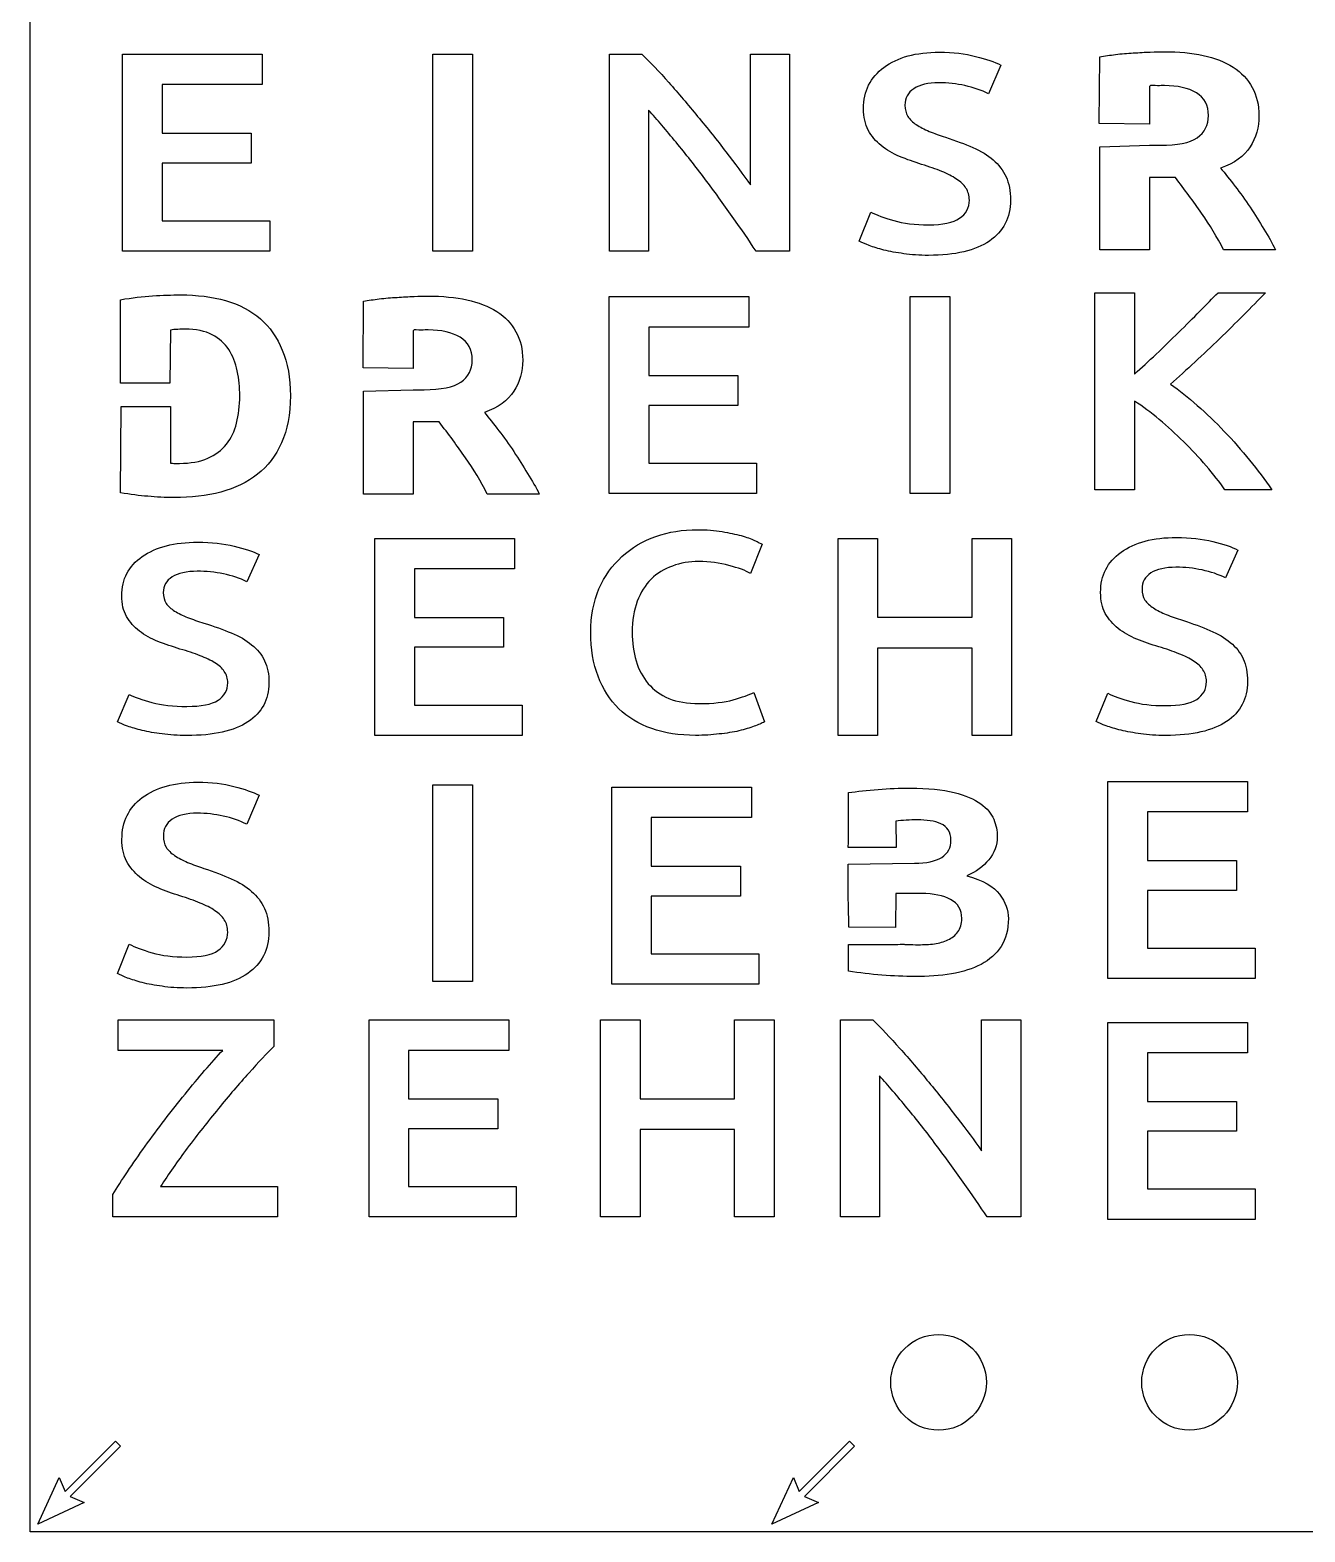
# Model space of a CAD drawing. Extents: x -3 to 1072, y -3 to 1068.
# Drawn here: x -3 to 489, y -3 to 577 of the extents above; entities that cross this region are included whole.
import ezdxf

# ---------------------------------------------------------------- set-up
doc = ezdxf.new("R2010")
doc.units = 0
doc.layers.add('Ebene_1', color=7, linetype='CONTINUOUS')

msp = doc.modelspace()

# ---------------------------------------------------------------- linework, layer by layer
at = {"layer": 'Ebene_1', "color": 7}
for points in [[(-2.965584, 1068.275446), (1071.657688, 1068.275446), (1071.657688, -3.045266), (-2.965584, -3.045266)], [(32.776403, 491.379394), (32.776403, 567.398754), (86.712342, 567.398754), (86.712342, 555.661275), (48.048152, 555.661275), (48.048152, 536.903247), (82.47019, 536.903247), (82.47019, 525.385174), (48.048152, 525.385174), (48.048152, 503.116873), (89.621247, 503.116873), (89.621247, 491.379394)], [(152.624088, 567.398754), (167.895837, 567.398754), (167.895837, 491.379394), (152.624088, 491.379394)], [(343.996908, 501.537142)], [(220.685064, 397.786962), (220.685064, 473.806322), (274.621004, 473.806322), (274.621004, 462.068843), (235.956814, 462.068843), (235.956814, 443.310816), (270.378851, 443.310816), (270.378851, 431.792743), (235.956814, 431.792743), (235.956814, 409.524441), (277.529908, 409.524441), (277.529908, 397.786962)], [(336.929915, 473.806322), (352.201664, 473.806322), (352.201664, 397.786962), (336.929915, 397.786962)], [(130.174545, 304.428587), (130.174545, 380.447947), (184.110484, 380.447947), (184.110484, 368.710468), (145.446294, 368.710468), (145.446294, 349.952441), (179.868331, 349.952441), (179.868331, 338.434368), (145.446294, 338.434368), (145.446294, 316.166066), (187.019389, 316.166066), (187.019389, 304.428587)], [(360.800333, 380.447947), (376.072082, 380.447947), (376.072082, 304.428587), (360.800333, 304.428587), (360.800333, 338.105279), (324.317821, 338.105279), (324.317821, 304.428587), (309.046072, 304.428587), (309.046072, 380.447947), (324.317821, 380.447947), (324.317821, 350.062137), (360.800333, 350.062137)], [(57.604587, 315.61703)], [(435.546939, 315.924393)], [(254.069896, 304.428601)], [(152.624088, 285.396977), (167.895837, 285.396977), (167.895837, 209.377617), (152.624088, 209.377617)], [(221.680309, 208.427983), (221.680309, 284.447343), (275.616248, 284.447343), (275.616248, 272.709863), (236.952058, 272.709863), (236.952058, 253.951836), (271.374095, 253.951836), (271.374095, 242.433763), (236.952058, 242.433763), (236.952058, 220.165462), (278.525152, 220.165462), (278.525152, 208.427983)], [(413.236309, 210.611737), (413.236309, 286.631097), (467.172248, 286.631097), (467.172248, 274.893618), (428.508058, 274.893618), (428.508058, 256.135591), (462.930095, 256.135591), (462.930095, 244.617517), (428.508058, 244.617517), (428.508058, 222.349216), (470.081152, 222.349216), (470.081152, 210.611737)], [(57.608971, 218.884858)], [(127.948781, 118.567249), (127.948781, 194.586609), (181.88472, 194.586609), (181.88472, 182.84913), (143.22053, 182.84913), (143.22053, 164.091102), (177.642568, 164.091102), (177.642568, 152.573029), (143.22053, 152.573029), (143.22053, 130.304728), (184.793625, 130.304728), (184.793625, 118.567249)], [(269.116554, 194.586609), (284.388303, 194.586609), (284.388303, 118.567249), (269.116554, 118.567249), (269.116554, 152.243941), (232.634042, 152.243941), (232.634042, 118.567249), (217.362293, 118.567249), (217.362293, 194.586609), (232.634042, 194.586609), (232.634042, 164.200798), (269.116554, 164.200798)], [(413.236309, 117.611151), (413.236309, 193.630511), (467.172248, 193.630511), (467.172248, 181.893032), (428.508058, 181.893032), (428.508058, 163.135005), (462.930095, 163.135005), (462.930095, 151.616931), (428.508058, 151.616931), (428.508058, 129.34863), (470.081152, 129.34863), (470.081152, 117.611151)], [(366.344872, 54.710532)], [(463.257808, 54.710532)], [(0, 0), (8.326772, 17.982283), (10.629921, 12.57874), (30.029524, 31.978343), (30.029524, 31.978343), (31.978343, 30.029524), (12.578736, 10.629917), (17.98228, 8.326768), (0, 0)], [(283.464567, 0), (291.791339, 17.982283), (294.094488, 12.57874), (313.494091, 31.978343), (313.494091, 31.978343), (315.44291, 30.029524), (296.043303, 10.629917), (301.446847, 8.326768), (283.464567, 0)]]:
    msp.add_lwpolyline(points, close=True, dxfattribs=at)
at = {"layer": 'Ebene_1', "color": 1}
for points in [[(32.776403, 491.379394), (32.776403, 567.398754), (86.712342, 567.398754), (86.712342, 555.661275), (48.048152, 555.661275), (48.048152, 536.903247), (82.47019, 536.903247), (82.47019, 525.385174), (48.048152, 525.385174), (48.048152, 503.116873), (89.621247, 503.116873), (89.621247, 491.379394)], [(32.776403, 491.379394), (32.776403, 567.398754), (86.712342, 567.398754), (86.712342, 555.661275), (48.048152, 555.661275), (48.048152, 536.903247), (82.47019, 536.903247), (82.47019, 525.385174), (48.048152, 525.385174), (48.048152, 503.116873), (89.621247, 503.116873), (89.621247, 491.379394)], [(152.624088, 567.398754), (167.895837, 567.398754), (167.895837, 491.379394), (152.624088, 491.379394)], [(152.624088, 567.398754), (167.895837, 567.398754), (167.895837, 491.379394), (152.624088, 491.379394)], [(343.996908, 501.537142)], [(343.996908, 501.537142)], [(220.685064, 397.786962), (220.685064, 473.806322), (274.621004, 473.806322), (274.621004, 462.068843), (235.956814, 462.068843), (235.956814, 443.310816), (270.378851, 443.310816), (270.378851, 431.792743), (235.956814, 431.792743), (235.956814, 409.524441), (277.529908, 409.524441), (277.529908, 397.786962)], [(220.685064, 397.786962), (220.685064, 473.806322), (274.621004, 473.806322), (274.621004, 462.068843), (235.956814, 462.068843), (235.956814, 443.310816), (270.378851, 443.310816), (270.378851, 431.792743), (235.956814, 431.792743), (235.956814, 409.524441), (277.529908, 409.524441), (277.529908, 397.786962)], [(336.929915, 473.806322), (352.201664, 473.806322), (352.201664, 397.786962), (336.929915, 397.786962)], [(336.929915, 473.806322), (352.201664, 473.806322), (352.201664, 397.786962), (336.929915, 397.786962)], [(130.174545, 304.428587), (130.174545, 380.447947), (184.110484, 380.447947), (184.110484, 368.710468), (145.446294, 368.710468), (145.446294, 349.952441), (179.868331, 349.952441), (179.868331, 338.434368), (145.446294, 338.434368), (145.446294, 316.166066), (187.019389, 316.166066), (187.019389, 304.428587)], [(130.174545, 304.428587), (130.174545, 380.447947), (184.110484, 380.447947), (184.110484, 368.710468), (145.446294, 368.710468), (145.446294, 349.952441), (179.868331, 349.952441), (179.868331, 338.434368), (145.446294, 338.434368), (145.446294, 316.166066), (187.019389, 316.166066), (187.019389, 304.428587)], [(360.800333, 380.447947), (376.072082, 380.447947), (376.072082, 304.428587), (360.800333, 304.428587), (360.800333, 338.105279), (324.317821, 338.105279), (324.317821, 304.428587), (309.046072, 304.428587), (309.046072, 380.447947), (324.317821, 380.447947), (324.317821, 350.062137), (360.800333, 350.062137)], [(360.800333, 380.447947), (376.072082, 380.447947), (376.072082, 304.428587), (360.800333, 304.428587), (360.800333, 338.105279), (324.317821, 338.105279), (324.317821, 304.428587), (309.046072, 304.428587), (309.046072, 380.447947), (324.317821, 380.447947), (324.317821, 350.062137), (360.800333, 350.062137)], [(57.604587, 315.61703)], [(57.604587, 315.61703)], [(435.546939, 315.924393)], [(435.546939, 315.924393)], [(254.069896, 304.428601)], [(254.069896, 304.428601)], [(152.624088, 285.396977), (167.895837, 285.396977), (167.895837, 209.377617), (152.624088, 209.377617)], [(152.624088, 285.396977), (167.895837, 285.396977), (167.895837, 209.377617), (152.624088, 209.377617)], [(221.680309, 208.427983), (221.680309, 284.447343), (275.616248, 284.447343), (275.616248, 272.709863), (236.952058, 272.709863), (236.952058, 253.951836), (271.374095, 253.951836), (271.374095, 242.433763), (236.952058, 242.433763), (236.952058, 220.165462), (278.525152, 220.165462), (278.525152, 208.427983)], [(221.680309, 208.427983), (221.680309, 284.447343), (275.616248, 284.447343), (275.616248, 272.709863), (236.952058, 272.709863), (236.952058, 253.951836), (271.374095, 253.951836), (271.374095, 242.433763), (236.952058, 242.433763), (236.952058, 220.165462), (278.525152, 220.165462), (278.525152, 208.427983)], [(413.236309, 210.611737), (413.236309, 286.631097), (467.172248, 286.631097), (467.172248, 274.893618), (428.508058, 274.893618), (428.508058, 256.135591), (462.930095, 256.135591), (462.930095, 244.617517), (428.508058, 244.617517), (428.508058, 222.349216), (470.081152, 222.349216), (470.081152, 210.611737)], [(413.236309, 210.611737), (413.236309, 286.631097), (467.172248, 286.631097), (467.172248, 274.893618), (428.508058, 274.893618), (428.508058, 256.135591), (462.930095, 256.135591), (462.930095, 244.617517), (428.508058, 244.617517), (428.508058, 222.349216), (470.081152, 222.349216), (470.081152, 210.611737)], [(57.608971, 218.884858)], [(57.608971, 218.884858)], [(127.948781, 118.567249), (127.948781, 194.586609), (181.88472, 194.586609), (181.88472, 182.84913), (143.22053, 182.84913), (143.22053, 164.091102), (177.642568, 164.091102), (177.642568, 152.573029), (143.22053, 152.573029), (143.22053, 130.304728), (184.793625, 130.304728), (184.793625, 118.567249)], [(127.948781, 118.567249), (127.948781, 194.586609), (181.88472, 194.586609), (181.88472, 182.84913), (143.22053, 182.84913), (143.22053, 164.091102), (177.642568, 164.091102), (177.642568, 152.573029), (143.22053, 152.573029), (143.22053, 130.304728), (184.793625, 130.304728), (184.793625, 118.567249)], [(269.116554, 194.586609), (284.388303, 194.586609), (284.388303, 118.567249), (269.116554, 118.567249), (269.116554, 152.243941), (232.634042, 152.243941), (232.634042, 118.567249), (217.362293, 118.567249), (217.362293, 194.586609), (232.634042, 194.586609), (232.634042, 164.200798), (269.116554, 164.200798)], [(269.116554, 194.586609), (284.388303, 194.586609), (284.388303, 118.567249), (269.116554, 118.567249), (269.116554, 152.243941), (232.634042, 152.243941), (232.634042, 118.567249), (217.362293, 118.567249), (217.362293, 194.586609), (232.634042, 194.586609), (232.634042, 164.200798), (269.116554, 164.200798)], [(413.236309, 117.611151), (413.236309, 193.630511), (467.172248, 193.630511), (467.172248, 181.893032), (428.508058, 181.893032), (428.508058, 163.135005), (462.930095, 163.135005), (462.930095, 151.616931), (428.508058, 151.616931), (428.508058, 129.34863), (470.081152, 129.34863), (470.081152, 117.611151)], [(413.236309, 117.611151), (413.236309, 193.630511), (467.172248, 193.630511), (467.172248, 181.893032), (428.508058, 181.893032), (428.508058, 163.135005), (462.930095, 163.135005), (462.930095, 151.616931), (428.508058, 151.616931), (428.508058, 129.34863), (470.081152, 129.34863), (470.081152, 117.611151)], [(366.344872, 54.710532)], [(366.344872, 54.710532)], [(463.257808, 54.710532)], [(463.257808, 54.710532)]]:
    msp.add_lwpolyline(points, close=True, dxfattribs=at)
at = {"layer": 'Ebene_1', "color": 7}
for points in [[(235.814751, 545.788629), (235.814751, 491.379394), (220.785411, 491.379394), (220.785411, 567.398754), (233.26946, 567.398754)], [(275.206168, 516.938577), (275.206168, 567.398754), (290.356712, 567.398754), (290.356712, 491.379394), (277.387846, 491.379394)], [(371.878326, 563.171422), (367.150607, 552.122744)], [(429.320691, 554.912765), (429.320691, 540.360796), (409.949434, 540.632408), (410.131768, 566.389116)], [(439.30519, 519.757383), (429.320703, 519.757383), (429.320703, 491.92483), (410.131768, 491.92483), (410.131768, 531.57279), (429.320703, 532.208788)], [(429.320691, 532.207262), (433.532897, 532.207262)], [(317.206503, 495.25456), (321.691774, 506.411559)], [(477.995076, 491.92483), (457.870095, 491.92483)], [(51.259438, 460.901383), (51.076649, 440.422593), (32.01843, 440.391741), (32.01843, 472.623514)], [(145.012075, 460.58823), (145.012075, 446.036261), (125.640817, 446.307872), (125.823151, 472.06458)], [(423.546861, 433.402448), (423.546861, 399.286971), (408.275112, 399.286971), (408.275112, 475.306332), (423.546861, 475.306332), (423.546861, 443.933257)], [(455.78722, 475.306332), (474.089078, 475.306332)], [(154.996573, 425.432847), (145.012086, 425.432847), (145.012086, 397.600295), (125.823151, 397.600295), (125.823151, 437.248254), (145.012086, 437.884253)], [(145.012075, 437.882727), (149.22428, 437.882727)], [(32.01843, 398.08563), (32.20122, 431.3858), (51.259438, 431.416652), (51.259438, 409.564032)], [(52.98018, 409.440625), (54.700922, 409.440625)], [(193.686459, 397.600295), (173.561478, 397.600295)], [(476.513165, 399.286971), (458.453716, 399.286971)], [(279.76522, 378.25404), (275.280659, 366.955345)], [(85.534097, 374.278113), (80.798223, 363.762416)], [(463.437276, 375.993282), (458.708045, 365.225218)], [(30.767972, 309.637515), (35.26098, 320.256308)], [(276.492703, 320.992707), (280.613651, 309.694013)], [(408.747964, 309.801377), (413.23467, 320.675009)], [(85.485974, 281.301906), (80.759004, 270.112907)], [(313.038765, 273.758854), (313.038765, 282.378671)], [(331.36492, 271.363635), (331.48851, 261.132038), (313.024592, 261.20092)], [(313.025017, 254.735887), (338.514945, 255.071282)], [(313.162781, 230.357169), (313.039191, 239.28018)], [(341.192013, 243.378057), (331.360753, 243.378057), (331.237162, 230.264504), (313.162781, 230.357169)], [(30.822808, 212.522487), (35.30737, 223.821181)], [(313.038765, 213.420132), (313.038765, 223.75732)], [(71.473247, 182.84913), (31.112196, 182.84913), (31.112196, 194.586609), (91.229557, 194.586609), (91.229557, 184.384875)], [(325.056767, 172.976484), (325.056767, 118.567249), (310.027427, 118.567249), (310.027427, 194.586609), (322.511476, 194.586609)], [(364.448183, 144.126432), (364.448183, 194.586609), (379.598728, 194.586609), (379.598728, 118.567249), (366.629862, 118.567249)], [(47.474784, 130.304728), (92.562805, 130.304728), (92.562805, 118.567249), (29.051722, 118.567249), (29.051722, 127.233238)]]:
    msp.add_lwpolyline(points, dxfattribs=at)
at = {"layer": 'Ebene_1', "color": 1}
for points in [[(235.814751, 545.788629), (235.814751, 491.379394), (220.785411, 491.379394), (220.785411, 567.398754), (233.26946, 567.398754)], [(235.814751, 545.788629), (235.814751, 491.379394), (220.785411, 491.379394), (220.785411, 567.398754), (233.26946, 567.398754)], [(275.206168, 516.938577), (275.206168, 567.398754), (290.356712, 567.398754), (290.356712, 491.379394), (277.387846, 491.379394)], [(275.206168, 516.938577), (275.206168, 567.398754), (290.356712, 567.398754), (290.356712, 491.379394), (277.387846, 491.379394)], [(371.878326, 563.171422), (367.150607, 552.122744)], [(371.878326, 563.171422), (367.150607, 552.122744)], [(429.320691, 554.912765), (429.320691, 540.360796), (409.949434, 540.632408), (410.131768, 566.389116)], [(429.320691, 554.912765), (429.320691, 540.360796), (409.949434, 540.632408), (410.131768, 566.389116)], [(439.30519, 519.757383), (429.320703, 519.757383), (429.320703, 491.92483), (410.131768, 491.92483), (410.131768, 531.57279), (429.320703, 532.208788)], [(439.30519, 519.757383), (429.320703, 519.757383), (429.320703, 491.92483), (410.131768, 491.92483), (410.131768, 531.57279), (429.320703, 532.208788)], [(429.320691, 532.207262), (433.532897, 532.207262)], [(429.320691, 532.207262), (433.532897, 532.207262)], [(317.206503, 495.25456), (321.691774, 506.411559)], [(317.206503, 495.25456), (321.691774, 506.411559)], [(477.995076, 491.92483), (457.870095, 491.92483)], [(477.995076, 491.92483), (457.870095, 491.92483)], [(51.259438, 460.901383), (51.076649, 440.422593), (32.01843, 440.391741), (32.01843, 472.623514)], [(51.259438, 460.901383), (51.076649, 440.422593), (32.01843, 440.391741), (32.01843, 472.623514)], [(145.012075, 460.58823), (145.012075, 446.036261), (125.640817, 446.307872), (125.823151, 472.06458)], [(145.012075, 460.58823), (145.012075, 446.036261), (125.640817, 446.307872), (125.823151, 472.06458)], [(423.546861, 433.402448), (423.546861, 399.286971), (408.275112, 399.286971), (408.275112, 475.306332), (423.546861, 475.306332), (423.546861, 443.933257)], [(423.546861, 433.402448), (423.546861, 399.286971), (408.275112, 399.286971), (408.275112, 475.306332), (423.546861, 475.306332), (423.546861, 443.933257)], [(455.78722, 475.306332), (474.089078, 475.306332)], [(455.78722, 475.306332), (474.089078, 475.306332)], [(154.996573, 425.432847), (145.012086, 425.432847), (145.012086, 397.600295), (125.823151, 397.600295), (125.823151, 437.248254), (145.012086, 437.884253)], [(154.996573, 425.432847), (145.012086, 425.432847), (145.012086, 397.600295), (125.823151, 397.600295), (125.823151, 437.248254), (145.012086, 437.884253)], [(145.012075, 437.882727), (149.22428, 437.882727)], [(145.012075, 437.882727), (149.22428, 437.882727)], [(32.01843, 398.08563), (32.20122, 431.3858), (51.259438, 431.416652), (51.259438, 409.564032)], [(32.01843, 398.08563), (32.20122, 431.3858), (51.259438, 431.416652), (51.259438, 409.564032)], [(52.98018, 409.440625), (54.700922, 409.440625)], [(52.98018, 409.440625), (54.700922, 409.440625)], [(193.686459, 397.600295), (173.561478, 397.600295)], [(193.686459, 397.600295), (173.561478, 397.600295)], [(476.513165, 399.286971), (458.453716, 399.286971)], [(476.513165, 399.286971), (458.453716, 399.286971)], [(279.76522, 378.25404), (275.280659, 366.955345)], [(279.76522, 378.25404), (275.280659, 366.955345)], [(85.534097, 374.278113), (80.798223, 363.762416)], [(85.534097, 374.278113), (80.798223, 363.762416)], [(463.437276, 375.993282), (458.708045, 365.225218)], [(463.437276, 375.993282), (458.708045, 365.225218)], [(30.767972, 309.637515), (35.26098, 320.256308)], [(30.767972, 309.637515), (35.26098, 320.256308)], [(276.492703, 320.992707), (280.613651, 309.694013)], [(276.492703, 320.992707), (280.613651, 309.694013)], [(408.747964, 309.801377), (413.23467, 320.675009)], [(408.747964, 309.801377), (413.23467, 320.675009)], [(85.485974, 281.301906), (80.759004, 270.112907)], [(85.485974, 281.301906), (80.759004, 270.112907)], [(313.038765, 273.758854), (313.038765, 282.378671)], [(313.038765, 273.758854), (313.038765, 282.378671)], [(331.36492, 271.363635), (331.48851, 261.132038), (313.024592, 261.20092)], [(331.36492, 271.363635), (331.48851, 261.132038), (313.024592, 261.20092)], [(313.025017, 254.735887), (338.514945, 255.071282)], [(313.025017, 254.735887), (338.514945, 255.071282)], [(313.162781, 230.357169), (313.039191, 239.28018)], [(313.162781, 230.357169), (313.039191, 239.28018)], [(341.192013, 243.378057), (331.360753, 243.378057), (331.237162, 230.264504), (313.162781, 230.357169)], [(341.192013, 243.378057), (331.360753, 243.378057), (331.237162, 230.264504), (313.162781, 230.357169)], [(30.822808, 212.522487), (35.30737, 223.821181)], [(30.822808, 212.522487), (35.30737, 223.821181)], [(313.038765, 213.420132), (313.038765, 223.75732)], [(313.038765, 213.420132), (313.038765, 223.75732)], [(71.473247, 182.84913), (31.112196, 182.84913), (31.112196, 194.586609), (91.229557, 194.586609), (91.229557, 184.384875)], [(71.473247, 182.84913), (31.112196, 182.84913), (31.112196, 194.586609), (91.229557, 194.586609), (91.229557, 184.384875)], [(325.056767, 172.976484), (325.056767, 118.567249), (310.027427, 118.567249), (310.027427, 194.586609), (322.511476, 194.586609)], [(325.056767, 172.976484), (325.056767, 118.567249), (310.027427, 118.567249), (310.027427, 194.586609), (322.511476, 194.586609)], [(364.448183, 144.126432), (364.448183, 194.586609), (379.598728, 194.586609), (379.598728, 118.567249), (366.629862, 118.567249)], [(364.448183, 144.126432), (364.448183, 194.586609), (379.598728, 194.586609), (379.598728, 118.567249), (366.629862, 118.567249)], [(47.474784, 130.304728), (92.562805, 130.304728), (92.562805, 118.567249), (29.051722, 118.567249), (29.051722, 127.233238)], [(47.474784, 130.304728), (92.562805, 130.304728), (92.562805, 118.567249), (29.051722, 118.567249), (29.051722, 127.233238)]]:
    msp.add_lwpolyline(points, dxfattribs=at)
at = {"layer": 'Ebene_1', "color": 7}
for points in [[(423.080399, 567.853987), (425.368512, 568.015733), (427.552618, 568.137805), (429.632718, 568.220204)], [(429.632718, 568.220204), (431.712818, 568.302604), (433.532908, 568.342277), (435.092984, 568.342277)], [(435.092984, 568.342277), (440.605252, 568.342277), (445.597495, 567.853987), (450.069714, 566.877406)], [(233.26946, 567.398754), (236.501576, 564.327264), (239.976101, 560.670728), (243.693035, 556.429147)], [(326.783164, 562.304859), (332.036184, 566.204393), (339.188374, 568.15416), (348.239733, 568.15416)], [(348.239733, 568.15416), (353.492753, 568.15416), (358.139656, 567.612558), (362.180442, 566.529354)], [(362.180442, 566.529354), (366.302042, 565.518364), (369.53467, 564.399053), (371.878326, 563.171422)], [(410.131768, 566.389116), (412.003859, 566.714744), (414.031958, 566.999479), (416.216064, 567.243624)], [(416.216064, 567.243624), (418.504177, 567.570168), (420.792286, 567.771588), (423.080399, 567.853987)], [(450.069714, 566.877406), (454.541934, 565.900825), (458.390119, 564.395365), (461.614277, 562.36072)], [(318.903633, 546.381764), (318.903633, 553.169841), (321.530143, 558.477539), (326.783164, 562.304859)], [(461.614277, 562.36072), (464.838436, 560.326075), (467.282552, 557.721961), (468.946635, 554.548073)], [(243.693035, 556.429147), (247.409968, 552.260696), (251.126902, 547.909419), (254.843835, 543.375315)], [(338.299401, 554.072511), (336.036562, 552.556025), (334.905142, 550.425725), (334.905142, 547.681609)], [(347.997286, 556.347239), (343.875685, 556.347239), (340.643057, 555.588996), (338.299401, 554.072511)], [(358.058841, 555.264035), (354.826213, 555.986171), (351.472361, 556.347239), (347.997286, 556.347239)], [(367.150607, 552.122744), (364.402873, 553.494802), (361.372285, 554.541899), (358.058841, 555.264035)], [(432.440843, 555.156911), (431.400791, 555.156911), (429.320691, 555.789247), (429.320691, 554.912765)], [(435.092973, 555.278983), (434.364936, 555.278983), (433.480895, 555.23931), (432.440843, 555.156911)], [(447.417573, 552.471313), (444.297421, 554.342992), (440.189222, 555.278983), (435.092973, 555.278983)], [(452.097802, 543.682086), (452.097802, 547.669893), (450.537726, 550.599635), (447.417573, 552.471313)], [(468.946635, 554.548073), (470.714719, 551.455669), (471.598764, 547.793491), (471.598764, 543.56154)], [(246.480735, 533.392973), (242.763801, 538.000208), (239.208473, 542.132093), (235.814751, 545.788629)], [(320.721986, 538.041095), (319.509751, 540.35193), (318.903633, 543.132153), (318.903633, 546.381764)], [(334.905142, 547.681609), (334.905142, 546.020696), (335.268813, 544.576424), (335.996154, 543.348794)], [(254.843835, 543.375315), (258.641572, 538.841211), (262.277703, 534.270546), (265.752228, 529.663321)], [(335.996154, 543.348794), (336.804311, 542.193376), (337.895323, 541.146279), (339.26919, 540.207503)], [(339.26919, 540.207503), (340.723872, 539.268726), (342.380594, 538.402163), (344.239356, 537.607814)], [(447.729589, 535.137004), (450.641732, 537.171649), (452.097802, 540.019908), (452.097802, 543.682086)], [(471.598764, 543.56154), (471.598764, 539.166926), (470.454709, 535.179119), (468.166597, 531.598425)], [(257.631536, 519.242194), (253.995405, 524.141952), (250.278471, 528.858878), (246.480735, 533.392973)], [(325.692152, 532.083474), (323.671759, 533.744387), (322.015037, 535.73026), (320.721986, 538.041095)], [(344.239356, 537.607814), (346.178932, 536.813464), (348.280141, 536.055222), (350.54298, 535.333086)], [(350.54298, 535.333086), (354.50295, 534.033241), (358.018433, 532.69729), (361.08943, 531.325232)], [(433.532897, 532.207262), (440.085216, 532.207262), (444.817445, 533.183843), (447.729589, 535.137004)], [(265.752228, 529.663321), (269.307555, 525.129217), (272.458869, 520.887635), (275.206168, 516.938577)], [(332.844341, 527.858993), (330.177423, 529.014402), (327.79336, 530.422562), (325.692152, 532.083474)], [(341.32999, 524.826023), (338.420625, 525.764799), (335.592075, 526.775789), (332.844341, 527.858993)], [(361.08943, 531.325232), (364.241242, 530.025396), (366.867752, 528.436702), (368.968961, 526.559149)], [(468.166597, 531.598425), (465.878484, 528.01773), (462.0823, 525.291239), (456.778041, 523.419561)], [(349.088298, 522.118013), (346.825458, 523.05679), (344.239356, 523.95946), (341.32999, 524.826023)], [(354.785805, 519.193363), (353.250306, 520.276567), (351.351137, 521.25145), (349.088298, 522.118013)], [(368.968961, 526.559149), (371.150985, 524.753809), (372.807706, 522.587402), (373.939126, 520.059926)], [(456.778041, 523.419561), (458.546126, 521.303738), (460.418218, 518.943464), (462.394315, 516.33935)], [(268.176315, 504.762314), (264.782593, 509.58894), (261.267666, 514.415567), (257.631536, 519.242194)], [(358.422511, 515.727111), (357.614354, 517.026956), (356.402119, 518.182373), (354.785805, 519.193363)], [(373.939126, 520.059926), (375.070546, 517.604664), (375.636256, 514.607801), (375.636256, 511.069335)], [(449.445684, 505.963179), (446.325532, 510.520455), (442.945366, 515.118624), (439.30519, 519.757383)], [(462.394315, 516.33935), (464.370413, 513.816415), (466.294505, 511.130818), (468.166597, 508.282559)], [(355.99804, 504.02851), (358.503327, 505.689423), (359.75597, 508.036364), (359.75597, 511.069335)], [(359.75597, 511.069335), (359.75597, 512.874675), (359.311484, 514.427267), (358.422511, 515.727111)], [(375.636256, 511.069335), (375.636256, 504.281258), (372.92893, 499.009666), (367.514278, 495.25456)], [(277.387846, 491.379394), (274.640547, 495.547844), (271.570037, 500.008817), (268.176315, 504.762314)], [(321.691774, 506.411559), (323.873798, 505.328355), (326.823572, 504.245151), (330.541094, 503.161947)], [(457.870095, 491.92483), (455.477979, 496.807734), (452.669842, 501.487082), (449.445684, 505.963179)], [(468.166597, 508.282559), (470.038688, 505.515478), (471.806773, 502.707808), (473.470855, 499.859549)], [(330.541094, 503.161947), (334.258616, 502.078744), (338.743888, 501.537142), (343.996908, 501.537142)], [(343.996908, 501.537142), (349.492376, 501.537142), (353.492753, 502.367598), (355.99804, 504.02851)], [(473.470855, 499.859549), (475.23894, 497.092469), (476.747015, 494.447766), (477.995076, 491.92483)], [(321.085657, 493.521434), (319.469343, 494.171356), (318.176291, 494.749065), (317.206503, 495.25456)], [(326.783164, 491.788308), (324.60114, 492.366017), (322.701971, 492.943725), (321.085657, 493.521434)], [(367.514278, 495.25456), (362.180442, 491.571667), (354.341318, 489.730221), (343.996908, 489.730221)], [(334.420248, 490.380143), (331.591698, 490.741211), (329.046003, 491.210599), (326.783164, 491.788308)], [(343.996908, 489.730221), (340.521833, 489.730221), (337.329613, 489.946862), (334.420248, 490.380143)], [(32.01843, 472.623514), (36.3985, 473.363957), (40.51785, 473.857585), (44.376484, 474.104399)], [(44.376484, 474.104399), (48.235118, 474.351214), (51.833032, 474.474621), (55.170227, 474.474621)], [(55.170227, 474.474621), (61.531757, 474.474621), (67.319706, 473.734178), (72.534074, 472.253293)], [(72.534074, 472.253293), (77.85273, 470.772408), (82.337088, 468.427673), (85.987144, 465.219089)], [(125.823151, 472.06458), (127.695242, 472.390209), (129.723341, 472.674943), (131.907448, 472.919088)], [(131.907448, 472.919088), (134.19556, 473.245632), (136.483669, 473.447052), (138.771782, 473.529451)], [(138.771782, 473.529451), (141.059895, 473.691197), (143.244001, 473.81327), (145.324102, 473.895669)], [(145.324102, 473.895669), (147.404202, 473.978068), (149.224292, 474.017742), (150.784368, 474.017742)], [(150.784368, 474.017742), (156.296635, 474.017742), (161.288878, 473.529451), (165.761098, 472.55287)], [(165.761098, 472.55287), (170.233317, 471.57629), (174.081502, 470.070829), (177.30566, 468.036184)], [(448.757367, 468.176087), (451.34306, 470.808793), (453.686344, 473.185541), (455.78722, 475.306332)], [(474.089078, 475.306332), (471.422582, 472.527365), (468.59448, 469.638701), (465.604773, 466.640342)], [(85.987144, 465.219089), (89.637201, 462.092879), (92.45296, 458.061477), (94.434421, 453.125194)], [(177.30566, 468.036184), (180.529819, 466.001539), (182.973935, 463.397426), (184.638018, 460.223538)], [(440.515471, 459.948882), (443.424375, 462.80098), (446.171674, 465.543382), (448.757367, 468.176087)], [(465.604773, 466.640342), (462.615065, 463.641983), (459.544555, 460.607059), (456.393242, 457.535569)], [(54.075197, 461.148197), (53.032322, 461.148197), (52.093736, 461.064897), (51.259438, 460.901383)], [(56.890956, 461.271604), (56.056659, 461.271604), (55.118072, 461.231497), (54.075197, 461.148197)], [(67.371837, 459.050277), (64.660367, 460.531162), (61.166737, 461.271604), (56.890956, 461.271604)], [(73.78551, 453.37355), (72.2212, 455.759318), (70.083307, 457.651766), (67.371837, 459.050277)], [(148.132227, 460.832375), (147.092175, 460.832375), (145.012075, 461.464711), (145.012075, 460.58823)], [(150.784356, 460.954448), (150.056319, 460.954448), (149.172279, 460.914774), (148.132227, 460.832375)], [(163.108957, 458.146778), (159.988805, 460.018456), (155.880606, 460.954448), (150.784356, 460.954448)], [(167.789185, 449.357551), (167.789185, 453.345357), (166.229109, 456.2751), (163.108957, 458.146778)], [(184.638018, 460.223538), (186.406103, 457.131134), (187.290147, 453.468956), (187.290147, 449.237004)], [(431.909961, 451.611981), (434.818866, 454.390948), (437.687369, 457.169915), (440.515471, 459.948882)], [(77.070563, 445.105275), (76.444838, 448.231485), (75.349821, 450.987783), (73.78551, 453.37355)], [(94.434421, 453.125194), (96.520167, 448.271284), (97.563042, 442.388777), (97.563042, 435.477979)], [(456.393242, 457.535569), (453.241928, 454.53721), (450.050214, 451.538851), (446.818097, 448.540491)], [(163.420972, 440.812469), (166.333115, 442.847114), (167.789185, 445.695373), (167.789185, 449.357551)], [(187.290147, 449.237004), (187.290147, 444.842391), (186.146093, 440.854584), (183.85798, 437.27389)], [(423.546861, 443.933257), (426.213357, 446.34657), (429.001057, 448.906145), (431.909961, 451.611981)], [(446.818097, 448.540491), (443.666784, 445.542132), (440.555872, 442.690035), (437.485362, 439.984198)], [(78.009149, 435.479522), (78.009149, 438.770481), (77.696287, 441.979065), (77.070563, 445.105275)], [(149.22428, 437.882727), (155.776599, 437.882727), (160.508829, 438.859307), (163.420972, 440.812469)], [(76.7577, 424.989919), (77.591998, 428.198503), (78.009149, 431.694935), (78.009149, 435.479522)], [(97.563042, 435.477979), (97.563042, 428.402742), (96.415883, 422.355795), (94.121559, 417.337137)], [(183.85798, 437.27389), (181.569867, 433.693195), (177.773683, 430.966704), (172.469425, 429.095025)], [(437.485362, 439.984198), (440.879084, 437.644025), (444.313207, 434.901628), (447.787732, 431.757007)], [(172.469425, 429.095025), (174.23751, 426.979202), (176.109601, 424.618928), (178.085698, 422.014815)], [(433.122005, 426.3819), (429.889889, 429.087736), (426.698174, 431.427919), (423.546861, 433.402448)], [(447.787732, 431.757007), (451.34306, 428.685517), (454.817585, 425.35807), (458.211307, 421.774665)], [(72.846924, 416.845051), (74.724097, 419.148753), (76.027688, 421.863709), (76.7577, 424.989919)], [(165.137067, 411.638644), (162.016915, 416.195919), (158.636749, 420.794089), (154.996573, 425.432847)], [(442.454741, 417.825607), (439.465033, 420.823966), (436.354121, 423.676063), (433.122005, 426.3819)], [(178.085698, 422.014815), (180.061796, 419.491879), (181.985889, 416.806282), (183.85798, 413.958023)], [(451.181454, 408.501441), (448.434156, 411.719192), (445.525251, 414.827248), (442.454741, 417.825607)], [(458.211307, 421.774665), (461.605029, 418.264391), (464.837145, 414.57129), (467.907656, 410.695362)], [(65.651096, 411.415139), (68.675428, 412.731584), (71.07404, 414.541349), (72.846924, 416.845051)], [(94.121559, 417.337137), (91.931525, 412.400853), (88.855046, 408.369452), (84.892127, 405.243242)], [(173.561478, 397.600295), (171.169363, 402.483199), (168.361226, 407.162547), (165.137067, 411.638644)], [(183.85798, 413.958023), (185.730071, 411.190943), (187.498156, 408.383273), (189.162238, 405.535014)], [(51.259438, 409.564032), (51.780874, 409.480733), (52.354456, 409.440625), (52.98018, 409.440625)], [(54.700922, 409.440625), (59.080991, 409.440625), (62.731048, 410.098694), (65.651096, 411.415139)], [(458.453716, 399.286971), (456.35284, 402.2122), (453.928753, 405.28369), (451.181454, 408.501441)], [(467.907656, 410.695362), (471.058969, 406.892565), (473.927472, 403.089768), (476.513165, 399.286971)], [(84.892127, 405.243242), (80.929208, 402.117031), (76.18413, 399.813329), (70.656901, 398.332444)], [(189.162238, 405.535014), (190.930323, 402.767933), (192.438398, 400.12323), (193.686459, 397.600295)], [(42.499311, 396.728152), (39.266401, 396.974966), (35.772776, 397.427562), (32.01843, 398.08563)], [(52.66733, 396.234524), (49.225846, 396.234524), (45.836506, 396.398038), (42.499311, 396.728152)], [(70.656901, 398.332444), (65.233956, 396.933933), (59.237434, 396.234524), (52.66733, 396.234524)], [(238.676943, 381.215834), (243.686723, 382.970971), (249.060116, 383.848539), (254.797123, 383.848539)], [(254.797123, 383.848539), (258.271648, 383.848539), (261.422961, 383.592582), (264.251062, 383.080667)], [(264.251062, 383.080667), (267.079164, 382.641883), (269.543653, 382.129968), (271.644528, 381.544922)], [(40.361151, 373.453353), (45.623233, 377.164775), (52.787759, 379.020487), (61.85473, 379.020487)], [(61.85473, 379.020487), (67.116812, 379.020487), (71.77173, 378.505011), (75.819485, 377.474061)], [(75.819485, 377.474061), (79.948195, 376.51184), (83.186399, 375.446524), (85.534097, 374.278113)], [(225.586872, 373.427413), (229.303806, 376.864557), (233.667163, 379.460697), (238.676943, 381.215834)], [(271.644528, 381.544922), (273.745404, 380.959876), (275.482666, 380.338265), (276.856316, 379.680089)], [(276.856316, 379.680089), (278.229965, 379.021913), (279.1996, 378.546563), (279.76522, 378.25404)], [(418.327688, 375.148728), (423.582389, 378.949221), (430.736867, 380.849467), (439.791121, 380.849467)], [(439.791121, 380.849467), (445.045822, 380.849467), (449.694211, 380.321621), (453.736289, 379.265928)], [(453.736289, 379.265928), (457.859208, 378.280615), (461.092871, 377.189733), (463.437276, 375.993282)], [(32.468029, 358.298377), (32.468029, 364.759002), (35.09907, 369.81066), (40.361151, 373.453353)], [(216.738954, 361.031758), (218.920633, 365.931515), (221.869939, 370.0634), (225.586872, 373.427413)], [(255.28194, 371.56258), (251.645809, 371.56258), (248.252087, 370.977534), (245.100774, 369.807443)], [(266.917558, 370.026835), (263.362231, 371.050665), (259.483691, 371.56258), (255.28194, 371.56258)], [(410.445637, 359.630048), (410.445637, 366.245721), (413.072987, 371.418614), (418.327688, 375.148728)], [(51.897253, 365.618127), (49.63051, 364.174796), (48.497139, 362.14726), (48.497139, 359.535518)], [(61.611865, 367.783124), (57.483155, 367.783124), (54.244951, 367.061458), (51.897253, 365.618127)], [(71.690775, 366.752173), (68.452571, 367.439474), (65.092934, 367.783124), (61.611865, 367.783124)], [(80.798223, 363.762416), (78.04575, 365.068287), (75.009934, 366.064873), (71.690775, 366.752173)], [(245.100774, 369.807443), (241.949461, 368.710482), (239.202162, 367.028476), (236.858878, 364.761424)], [(275.280659, 366.955345), (273.341389, 368.052306), (270.553689, 369.076136), (266.917558, 370.026835)], [(429.84761, 367.125465), (427.584046, 365.647495), (426.452264, 363.5713), (426.452264, 360.896879)], [(439.548596, 369.342419), (435.425677, 369.342419), (432.192015, 368.603434), (429.84761, 367.125465)], [(449.61337, 368.286727), (446.379708, 368.990522), (443.024783, 369.342419), (439.548596, 369.342419)], [(458.708045, 365.225218), (455.959432, 366.562429), (452.927874, 367.582932), (449.61337, 368.286727)], [(48.497139, 359.535518), (48.497139, 357.954727), (48.861437, 356.580126), (49.590033, 355.411715)], [(213.587641, 344.138577), (213.587641, 350.50094), (214.638079, 356.132), (216.738954, 361.031758)], [(236.858878, 364.761424), (234.596396, 362.494372), (232.818732, 359.642274), (231.525886, 356.205131)], [(412.264572, 351.501216), (411.051948, 353.75336), (410.445637, 356.462971), (410.445637, 359.630048)], [(426.452264, 360.896879), (426.452264, 359.278151), (426.816051, 357.870561), (427.543625, 356.674109)], [(34.289519, 350.360056), (33.075192, 352.559418), (32.468029, 355.205525), (32.468029, 358.298377)], [(49.590033, 355.411715), (50.399584, 354.312034), (51.492477, 353.315448), (52.868714, 352.421958)], [(231.525886, 356.205131), (230.233039, 352.767987), (229.586616, 348.782368), (229.586616, 344.248273)], [(427.543625, 356.674109), (428.352041, 355.548037), (429.443402, 354.527535), (430.817708, 353.612601)], [(39.268257, 344.689827), (37.24438, 346.270618), (35.5848, 348.160695), (34.289519, 350.360056)], [(52.868714, 352.421958), (54.325906, 351.528467), (55.985485, 350.703707), (57.847453, 349.947676)], [(57.847453, 349.947676), (59.790375, 349.191646), (61.895208, 348.46998), (64.16195, 347.78268)], [(417.236327, 345.694908), (415.215288, 347.313636), (413.558036, 349.249072), (412.264572, 351.501216)], [(430.817708, 353.612601), (432.272856, 352.697668), (433.930108, 351.853114), (435.789464, 351.078939)], [(435.789464, 351.078939), (437.729661, 350.304765), (439.831542, 349.56578), (442.095105, 348.861985)], [(442.095105, 348.861985), (446.056341, 347.595154), (449.572949, 346.293133), (452.644928, 344.955923)], [(46.432784, 340.669132), (43.761265, 341.768805), (41.37309, 343.109036), (39.268257, 344.689827)], [(64.16195, 347.78268), (68.12875, 346.545539), (71.650297, 345.274033), (74.726591, 343.968162)], [(74.726591, 343.968162), (77.88384, 342.73103), (80.514881, 341.218973), (82.619713, 339.431992)], [(216.375341, 327.245383), (214.516874, 332.145141), (213.587641, 337.776205), (213.587641, 344.138577)], [(229.586616, 344.248273), (229.586616, 340.226084), (230.071434, 336.532983), (231.041068, 333.168971)], [(424.390805, 341.57772), (421.723033, 342.703783), (419.338208, 344.076179), (417.236327, 345.694908)], [(452.644928, 344.955923), (455.797749, 343.689101), (458.425099, 342.140756), (460.52698, 340.310889)], [(54.933069, 337.78247), (52.018686, 338.675961), (49.185257, 339.638182), (46.432784, 340.669132)], [(62.704759, 335.205094), (60.438016, 336.098584), (57.847453, 336.95771), (54.933069, 337.78247)], [(82.619713, 339.431992), (84.805501, 337.71374), (86.46508, 335.651839), (87.598452, 333.246287)], [(432.879168, 338.621781), (429.968872, 339.536715), (427.139418, 340.522028), (424.390805, 341.57772)], [(440.639957, 335.98255), (438.376394, 336.897484), (435.789464, 337.777227), (432.879168, 338.621781)], [(460.52698, 340.310889), (462.709702, 338.551402), (464.366954, 336.440017), (465.498735, 333.976734)], [(68.412093, 332.421527), (66.873946, 333.452477), (64.971501, 334.380333), (62.704759, 335.205094)], [(72.055073, 329.122484), (71.245522, 330.359625), (70.031195, 331.459306), (68.412093, 332.421527)], [(87.598452, 333.246287), (88.731823, 330.909465), (89.298509, 328.057168), (89.298509, 324.689396)], [(231.041068, 333.168971), (232.091506, 329.804958), (233.667163, 326.87973), (235.768038, 324.393285)], [(446.339287, 333.132181), (444.803297, 334.187873), (442.903521, 335.137996), (440.639957, 335.98255)], [(449.977157, 329.753965), (449.168741, 331.020796), (447.956118, 332.146868), (446.339287, 333.132181)], [(465.498735, 333.976734), (466.630517, 331.583832), (467.196408, 328.663082), (467.196408, 325.214487)], [(69.62642, 317.988216), (72.136028, 319.569007), (73.390832, 321.802734), (73.390832, 324.689396)], [(73.390832, 324.689396), (73.390832, 326.407647), (72.945579, 327.885343), (72.055073, 329.122484)], [(89.298509, 324.689396), (89.298509, 318.228771), (86.586513, 313.211478), (81.162521, 309.637515)], [(224.374829, 314.740032), (220.900304, 318.177175), (218.233808, 322.345625), (216.375341, 327.245383)], [(447.55191, 318.352486), (450.057998, 319.971214), (451.311042, 322.258548), (451.311042, 325.214487)], [(451.311042, 325.214487), (451.311042, 326.973974), (450.866414, 328.487134), (449.977157, 329.753965)], [(467.196408, 325.214487), (467.196408, 318.598814), (464.488216, 313.461111), (459.071832, 309.801377)], [(35.26098, 320.256308), (37.446768, 319.225357), (40.401629, 318.194406), (44.125563, 317.163456)], [(235.768038, 324.393285), (237.868914, 321.979972), (240.53541, 320.078573), (243.767526, 318.68909)], [(268.614419, 318.14061), (272.008141, 319.16444), (274.634236, 320.115139), (276.492703, 320.992707)], [(413.23467, 320.675009), (415.417392, 319.619317), (418.368109, 318.563624), (422.08682, 317.507932)], [(44.125563, 317.163456), (47.849498, 316.132505), (52.342506, 315.61703), (57.604587, 315.61703)], [(57.604587, 315.61703), (63.109534, 315.61703), (67.116812, 316.407425), (69.62642, 317.988216)], [(237.101286, 307.061307), (232.091506, 308.816444), (227.849354, 311.376019), (224.374829, 314.740032)], [(243.767526, 318.68909), (246.999642, 317.372737), (250.878182, 316.714561), (255.403144, 316.714561)], [(255.403144, 316.714561), (260.816939, 316.714561), (265.220697, 317.18991), (268.614419, 318.14061)], [(422.08682, 317.507932), (425.805532, 316.452239), (430.292238, 315.924393), (435.546939, 315.924393)], [(435.546939, 315.924393), (441.044165, 315.924393), (445.045822, 316.733757), (447.55191, 318.352486)], [(34.653817, 307.987994), (33.034715, 308.606565), (31.739433, 309.156405), (30.767972, 309.637515)], [(40.361151, 306.338473), (38.175364, 306.888313), (36.272919, 307.438154), (34.653817, 307.987994)], [(81.162521, 309.637515), (75.819485, 306.132283), (67.96684, 304.379667), (57.604587, 304.379667)], [(276.613907, 307.938875), (274.997849, 307.35383), (273.058579, 306.768784), (270.796098, 306.183738)], [(280.613651, 309.694013), (279.644016, 309.108967), (278.310768, 308.523921), (276.613907, 307.938875)], [(412.628359, 308.112269), (411.011527, 308.745684), (409.718063, 309.30872), (408.747964, 309.801377)], [(418.327688, 306.423161), (416.144966, 306.986197), (414.24519, 307.549233), (412.628359, 308.112269)], [(459.071832, 309.801377), (453.736289, 306.212022), (445.894658, 304.417345), (435.546939, 304.417345)], [(48.011408, 304.998237), (45.17798, 305.341887), (42.627894, 305.788633), (40.361151, 306.338473)], [(57.604587, 304.379667), (54.123518, 304.379667), (50.925792, 304.585857), (48.011408, 304.998237)], [(254.069896, 304.428601), (247.76727, 304.428601), (242.111066, 305.30617), (237.101286, 307.061307)], [(263.160223, 304.977082), (260.332122, 304.611428), (257.302013, 304.428601), (254.069896, 304.428601)], [(270.796098, 306.183738), (268.533616, 305.671823), (265.988325, 305.269605), (263.160223, 304.977082)], [(425.967215, 305.050761), (423.137761, 305.402658), (420.591252, 305.860125), (418.327688, 306.423161)], [(435.546939, 304.417345), (432.070752, 304.417345), (428.877511, 304.628484), (425.967215, 305.050761)], [(40.397953, 280.424338), (45.650141, 284.373396), (52.801199, 286.347925), (61.851124, 286.347925)], [(61.851124, 286.347925), (67.103313, 286.347925), (71.74948, 285.799445), (75.789625, 284.702484)], [(75.789625, 284.702484), (79.910573, 283.678654), (83.142689, 282.545128), (85.485974, 281.301906)], [(324.508592, 283.526107), (328.679376, 283.908557), (332.800611, 284.099754), (336.872126, 284.099754)], [(336.872126, 284.099754), (343.823556, 284.099754), (349.483975, 283.526107), (353.853383, 282.378671)], [(32.519669, 264.299016), (32.519669, 271.173303), (35.145764, 276.54841), (40.397953, 280.424338)], [(313.038765, 282.378671), (316.514409, 282.837487), (320.337723, 283.220022), (324.508592, 283.526107)], [(353.853383, 282.378671), (358.222876, 281.307912), (361.648913, 279.854391), (364.131609, 278.018589)], [(61.608715, 274.391054), (57.487767, 274.391054), (54.255651, 273.623182), (51.912367, 272.087437)], [(71.668677, 273.294093), (68.436561, 274.025401), (65.08324, 274.391054), (61.608715, 274.391054)], [(80.759004, 270.112907), (78.011705, 271.502391), (74.981596, 272.562786), (71.668677, 273.294093)], [(313.024592, 261.20092), (313.062009, 267.124054), (313.027427, 268.860076), (313.038765, 273.758854)], [(364.131609, 278.018589), (366.614192, 276.25938), (368.302365, 274.270337), (369.196157, 272.052142)], [(51.912367, 272.087437), (49.649885, 270.551692), (48.518645, 268.394336), (48.518645, 265.615369)], [(335.386828, 271.708214), (333.897194, 271.630545), (332.556548, 271.515742), (331.36492, 271.363635)], [(339.706573, 271.823017), (338.316293, 271.823017), (336.876378, 271.78645), (335.386828, 271.708214)], [(344.622217, 271.47909), (343.033342, 271.708696), (341.394832, 271.823017), (339.706573, 271.823017)], [(348.793087, 270.33171), (347.601402, 270.94354), (346.211121, 271.326217), (344.622217, 271.47909)], [(351.623282, 267.922176), (350.927915, 268.992992), (349.984715, 269.796161), (348.793087, 270.33171)], [(352.666006, 263.906277), (352.666006, 265.589235), (352.318337, 266.927641), (351.623282, 267.922176)], [(369.196157, 272.052142), (370.089921, 269.833946), (370.536803, 267.615439), (370.536803, 265.397244)], [(34.337735, 255.852419), (33.125691, 258.192602), (32.519669, 261.008134), (32.519669, 264.299016)], [(48.518645, 265.615369), (48.518645, 263.933362), (48.882258, 262.470748), (49.609484, 261.227526)], [(49.609484, 261.227526), (50.417513, 260.057435), (51.508352, 258.997039), (52.882001, 258.04634)], [(349.091008, 257.366098), (351.474321, 258.972463), (352.666006, 261.152532), (352.666006, 263.906277)], [(370.536803, 265.397244), (370.536803, 262.031613), (369.444387, 259.048403), (367.259726, 256.447531)], [(39.307113, 249.819135), (37.287041, 251.501142), (35.630581, 253.512236), (34.337735, 255.852419)], [(52.882001, 258.04634), (54.336454, 257.095641), (55.992913, 256.218072), (57.85138, 255.413635)], [(57.85138, 255.413635), (59.79065, 254.609197), (61.891525, 253.841324), (64.154007, 253.110017)], [(338.514945, 255.071282), (343.181679, 255.13251), (346.707609, 255.836353), (349.091008, 257.366098)], [(367.259726, 256.447531), (365.174249, 253.846658), (362.344054, 251.781364), (358.769055, 250.251619)], [(46.45817, 245.541002), (43.791675, 246.711085), (41.407989, 248.137129), (39.307113, 249.819135)], [(64.154007, 253.110017), (68.113349, 251.793664), (71.628275, 250.440746), (74.698786, 249.051263)], [(313.039191, 239.28018), (312.864576, 245.167767), (312.979096, 248.812696), (313.025017, 254.735887)], [(358.769055, 250.251619), (365.025288, 248.492353), (369.24582, 246.120973), (371.430567, 243.137735)], [(54.942476, 242.469513), (52.033571, 243.420212), (49.205469, 244.444042), (46.45817, 245.541002)], [(74.698786, 249.051263), (77.850099, 247.734919), (80.476194, 246.126048), (82.577069, 244.22465)], [(82.577069, 244.22465), (84.758748, 242.396382), (86.415207, 240.202461), (87.546448, 237.642886)], [(62.699554, 239.727111), (60.437073, 240.67781), (57.85138, 241.591944), (54.942476, 242.469513)], [(68.396159, 236.765317), (66.860904, 237.862278), (64.962036, 238.849542), (62.699554, 239.727111)], [(352.512879, 241.083241), (349.732346, 242.613071), (345.958696, 243.378057), (341.192013, 243.378057)], [(356.832709, 233.739893), (356.832709, 237.182145), (355.392765, 239.629805), (352.512879, 241.083241)], [(371.430567, 243.137735), (373.714611, 240.154469), (374.856633, 237.018359), (374.856633, 233.729093)], [(72.03229, 233.255043), (71.224261, 234.571396), (70.012217, 235.741487), (68.396159, 236.765317)], [(73.365538, 228.538112), (73.365538, 230.36638), (72.921122, 231.93869), (72.03229, 233.255043)], [(87.546448, 237.642886), (88.677688, 235.156442), (89.243309, 232.121517), (89.243309, 228.538112)], [(355.343159, 228.576643), (356.336192, 229.953543), (356.832709, 231.674627), (356.832709, 233.739893)], [(374.856633, 233.729093), (374.856633, 229.445546), (373.913178, 225.850224), (372.026353, 222.943578)], [(69.608203, 221.407868), (72.113093, 223.089874), (73.365538, 225.466622), (73.365538, 228.538112)], [(89.243309, 228.538112), (89.243309, 221.663825), (86.536411, 216.325284), (81.122617, 212.522487)], [(351.470211, 225.478658), (353.059115, 226.243701), (354.350013, 227.276362), (355.343159, 228.576643)], [(35.30737, 223.821181), (37.489048, 222.724221), (40.438354, 221.62726), (44.155288, 220.530299)], [(44.155288, 220.530299), (47.872221, 219.433339), (52.356783, 218.884858), (57.608971, 218.884858)], [(57.608971, 218.884858), (63.103569, 218.884858), (67.103313, 219.725862), (69.608203, 221.407868)], [(313.038765, 223.75732), (335.531622, 223.75732), (334.041987, 223.823367), (335.531622, 223.75732)], [(335.531622, 223.75732), (337.120498, 223.67965), (338.659739, 223.642517), (340.149345, 223.642517)], [(340.149345, 223.642517), (342.234737, 223.642517), (344.270523, 223.75732), (346.256646, 223.987068)], [(346.256646, 223.987068), (348.24274, 224.293153), (349.980605, 224.790265), (351.470211, 225.478658)], [(372.026353, 222.943578), (370.139584, 220.113241), (367.557647, 217.818425), (364.28057, 216.059159)], [(364.28057, 216.059159), (361.102762, 214.37623), (357.27942, 213.152513), (352.810715, 212.387499)], [(34.701348, 210.767349), (33.08529, 211.425526), (31.792443, 212.010572), (30.822808, 212.522487)], [(40.397953, 209.012212), (38.216274, 209.597258), (36.317406, 210.182304), (34.701348, 210.767349)], [(48.033827, 207.586164), (45.205725, 207.951817), (42.660434, 208.427167), (40.397953, 209.012212)], [(81.122617, 212.522487), (75.789625, 208.79282), (67.951743, 206.927987), (57.608971, 206.927987)], [(325.998142, 211.928513), (321.628706, 212.234598), (317.308904, 212.73171), (313.038765, 213.420132)], [(338.659654, 211.354866), (334.588082, 211.354866), (330.367635, 211.547339), (325.998142, 211.928513)], [(352.810715, 212.387499), (348.441222, 211.699049), (343.724202, 211.354866), (338.659654, 211.354866)], [(57.608971, 206.927987), (54.134446, 206.927987), (50.942732, 207.147379), (48.033827, 207.586164)], [(322.511476, 194.586609), (325.743592, 191.515119), (329.218117, 187.858583), (332.93505, 183.617002)], [(64.443394, 175.060709), (66.948284, 177.985937), (69.291568, 180.582078), (71.473247, 182.84913)], [(91.229557, 184.384875), (88.563061, 181.752169), (85.330945, 178.315026), (81.533209, 174.073444)], [(332.93505, 183.617002), (336.651984, 179.448552), (340.368918, 175.097274), (344.085851, 170.56317)], [(56.928724, 165.955935), (59.514417, 169.173687), (62.019307, 172.208611), (64.443394, 175.060709)], [(81.533209, 174.073444), (77.735472, 169.904994), (73.816531, 165.334324), (69.776386, 160.361436)], [(335.722751, 160.580828), (332.005817, 165.188063), (328.450489, 169.319948), (325.056767, 172.976484)], [(344.085851, 170.56317), (347.883588, 166.029066), (351.519718, 161.458401), (354.994243, 156.851176)], [(49.050441, 156.083303), (51.716937, 159.520437), (54.343031, 162.811315), (56.928724, 165.955935)], [(69.776386, 160.361436), (65.736241, 155.461688), (61.736497, 150.379108), (57.777154, 145.113697)], [(346.873551, 146.430049), (343.237421, 151.329807), (339.520487, 156.046733), (335.722751, 160.580828)], [(354.994243, 156.851176), (358.549571, 152.317072), (361.700885, 148.07549), (364.448183, 144.126432)], [(41.535771, 145.881569), (43.959858, 149.245582), (46.464748, 152.64616), (49.050441, 156.083303)], [(34.627122, 136.008923), (36.808801, 139.226674), (39.111683, 142.517556), (41.535771, 145.881569)], [(57.777154, 145.113697), (53.898615, 139.921416), (50.464492, 134.985093), (47.474784, 130.304728)], [(357.418331, 131.950169), (354.024609, 136.776796), (350.509682, 141.603423), (346.873551, 146.430049)], [(29.051722, 127.233238), (30.66778, 129.939074), (32.526247, 132.864303), (34.627122, 136.008923)], [(366.629862, 118.567249), (363.882563, 122.735699), (360.812053, 127.196673), (357.418331, 131.950169)], [(329.401786, 54.710532), (329.401786, 64.912084), (337.671778, 73.182075), (347.873329, 73.182076)], [(347.873329, 73.182076), (358.074881, 73.182075), (366.344872, 64.912084), (366.344872, 54.710532)], [(426.314721, 54.710532), (426.314722, 64.912084), (434.584713, 73.182075), (444.786265, 73.182076)], [(444.786265, 73.182076), (454.987816, 73.182075), (463.257807, 64.912084), (463.257808, 54.710532)], [(347.873329, 36.238989), (337.671778, 36.238989), (329.401786, 44.508981), (329.401786, 54.710532)], [(366.344872, 54.710532), (366.344872, 44.508981), (358.074881, 36.238989), (347.873329, 36.238989)], [(444.786265, 36.238989), (434.584713, 36.238989), (426.314722, 44.508981), (426.314721, 54.710532)], [(463.257808, 54.710532), (463.257807, 44.508981), (454.987816, 36.238989), (444.786265, 36.238989)]]:
    msp.add_open_spline(points, degree=3, dxfattribs=at)

doc.saveas('drawing.dxf')
